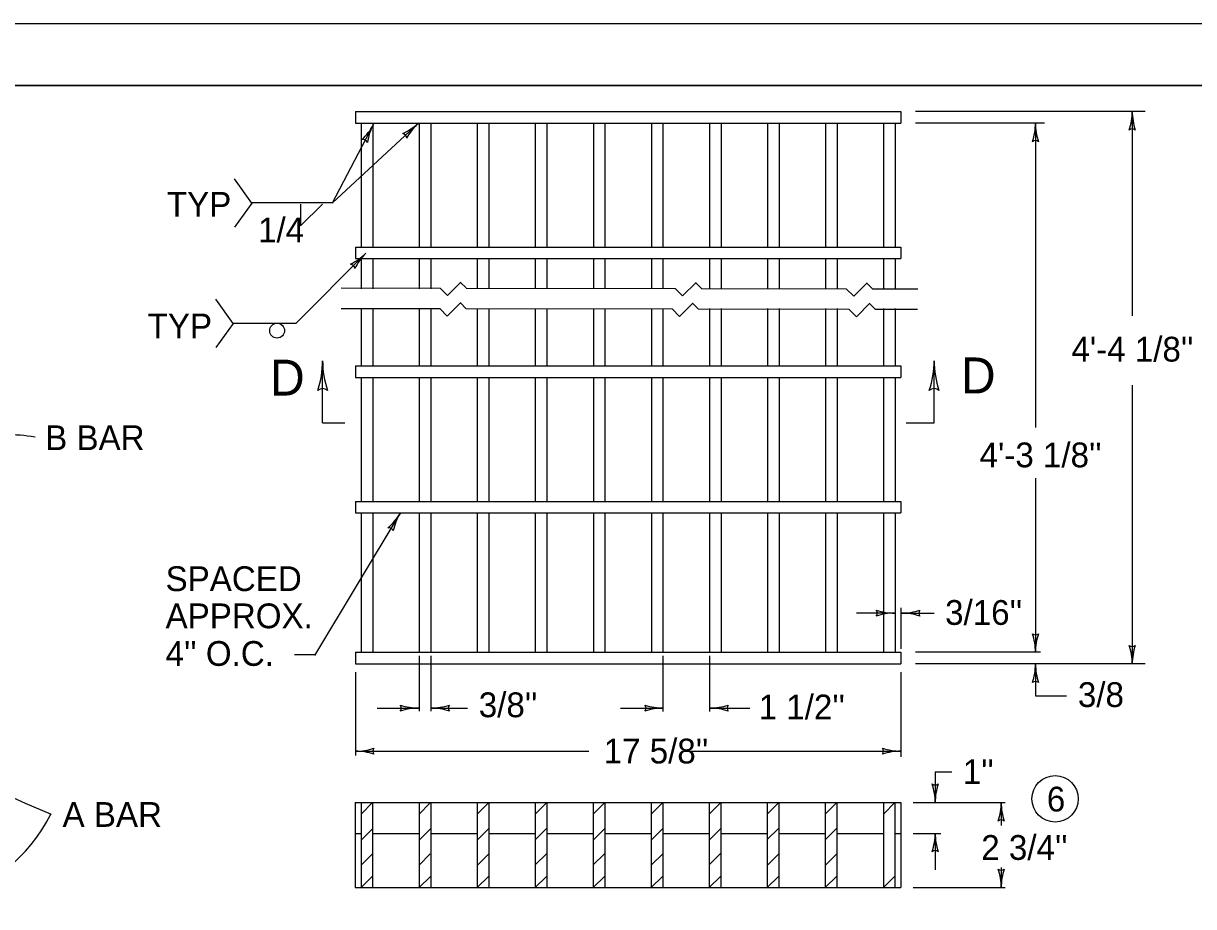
# Model space of a CAD drawing. Extents: x 999 to 1036.9, y 999.3 to 1022.6.
# Drawn here: x 1018.15 to 1027.6, y 1014.87 to 1022 of the extents above; entities that cross this region are included whole.
import ezdxf

# ---------------------------------------------------------------- set-up
doc = ezdxf.new("R2010")
doc.units = 0
for name, color, linetype in [('Level 1', 7, 'Continuous'), ('Level 10', 7, 'Continuous'), ('Level 11', 7, 'Continuous'), ('Level 14', 7, 'Continuous')]:
    doc.layers.add(name, color=color, linetype=linetype)

msp = doc.modelspace()

# ---------------------------------------------------------------- linework, layer by layer
at = {"layer": 'Level 1'}
for p, q in [((1020.8325, 1021.2884), (1025.2388, 1021.2884)), ((1020.8325, 1021.2884), (1020.8325, 1021.1947)), ((1025.2388, 1021.2884), (1025.2388, 1021.1947)), ((1027.2119, 1021.2884), (1025.3565, 1021.2884)), ((1027.1073, 1021.2884), (1027.1073, 1019.6401)), ((1020.6473, 1020.5521), (1021.341, 1021.1947)), ((1020.8325, 1021.1947), (1025.2388, 1021.1947)), ((1020.8795, 1021.1947), (1020.8795, 1020.1948)), ((1020.9733, 1021.1947), (1020.9733, 1020.1945)), ((1021.3483, 1021.1947), (1021.3483, 1020.1952)), ((1021.442, 1021.1947), (1021.442, 1020.1952)), ((1021.817, 1021.1947), (1021.817, 1020.1939)), ((1021.9108, 1021.1947), (1021.9108, 1020.1939)), ((1022.2858, 1021.1947), (1022.2858, 1020.1943)), ((1022.3795, 1021.1947), (1022.3795, 1020.1935)), ((1022.7545, 1021.1947), (1022.7545, 1020.1935)), ((1022.8483, 1021.1947), (1022.8483, 1020.1935)), ((1023.2233, 1021.1947), (1023.2233, 1020.1935)), ((1023.317, 1021.1947), (1023.317, 1020.1935)), ((1023.692, 1021.1947), (1023.692, 1020.1935)), ((1023.7858, 1021.1947), (1023.7858, 1020.1935)), ((1024.1608, 1021.1947), (1024.1608, 1020.1935)), ((1024.2545, 1021.1947), (1024.2545, 1020.1935)), ((1024.6295, 1021.1947), (1024.6295, 1020.1935)), ((1024.7233, 1021.1947), (1024.7233, 1020.1935)), ((1025.0983, 1021.1947), (1025.0983, 1020.1949)), ((1025.192, 1021.1947), (1025.192, 1020.1949)), ((1026.3988, 1021.1947), (1025.3565, 1021.1947)), ((1026.3256, 1021.1947), (1026.3256, 1018.7381)), ((1020.6473, 1020.5521), (1020.9774, 1021.1831)), ((1019.9969, 1020.55), (1019.8563, 1020.7443)), ((1019.9969, 1020.55), (1019.8563, 1020.3557)), ((1020.6525, 1020.5521), (1019.9969, 1020.5521)), ((1020.5655, 1020.5413), (1020.3891, 1020.3648)), ((1020.3891, 1020.5411), (1020.3891, 1020.3648)), ((1020.8325, 1020.1947), (1020.8325, 1020.1009)), ((1020.8325, 1020.1947), (1021.8151, 1020.1947)), ((1021.8151, 1020.1947), (1025.192, 1020.1947)), ((1025.192, 1020.1947), (1025.2388, 1020.1947)), ((1025.2388, 1020.1947), (1025.2388, 1020.1009)), ((1020.3506, 1019.5784), (1020.9162, 1020.1442)), ((1020.8325, 1020.1009), (1020.8795, 1020.1009)), ((1020.8795, 1020.101), (1020.8795, 1019.8573)), ((1020.8795, 1020.1009), (1023.6991, 1020.1009)), ((1020.9733, 1020.1013), (1020.9733, 1019.8573)), ((1021.3483, 1020.1006), (1021.3483, 1019.8573)), ((1021.442, 1020.1006), (1021.442, 1019.8573)), ((1021.817, 1020.1011), (1021.817, 1019.8573)), ((1021.9108, 1020.1011), (1021.9108, 1019.8573)), ((1022.2858, 1020.1015), (1022.2858, 1019.8573)), ((1022.3795, 1020.1006), (1022.3795, 1019.8573)), ((1022.7545, 1020.1007), (1022.7545, 1019.8573)), ((1022.8483, 1020.1007), (1022.8483, 1019.8573)), ((1023.2233, 1020.1007), (1023.2233, 1019.8573)), ((1023.317, 1020.1007), (1023.317, 1019.8573)), ((1023.692, 1020.1007), (1023.692, 1019.8573)), ((1023.6991, 1020.1009), (1025.2388, 1020.1009)), ((1023.7858, 1020.1024), (1023.7858, 1019.8573)), ((1024.1608, 1020.1024), (1024.1608, 1019.8573)), ((1024.2545, 1020.1024), (1024.2545, 1019.8573)), ((1024.6295, 1020.1024), (1024.6295, 1019.8573)), ((1024.7233, 1020.1024), (1024.7233, 1019.8573)), ((1025.0983, 1020.1009), (1025.0983, 1019.8573)), ((1025.192, 1020.1033), (1025.192, 1019.8573)), ((1020.7185, 1019.8649), (1021.5183, 1019.8636)), ((1021.517, 1019.863), (1021.5768, 1019.8033)), ((1021.5768, 1019.8033), (1021.6848, 1019.9113)), ((1021.6824, 1019.909), (1021.7276, 1019.8639)), ((1021.7259, 1019.8632), (1023.4168, 1019.8603)), ((1023.4758, 1019.7993), (1023.5838, 1019.9073)), ((1023.5815, 1019.905), (1023.6267, 1019.8599)), ((1024.8587, 1019.797), (1024.9667, 1019.905)), ((1024.9643, 1019.9027), (1025.0095, 1019.8576)), ((1019.8456, 1019.5784), (1019.7049, 1019.7728)), ((1023.4161, 1019.859), (1023.4758, 1019.7993)), ((1023.6267, 1019.8599), (1024.7977, 1019.8579)), ((1024.7977, 1019.8579), (1024.8587, 1019.797)), ((1025.0095, 1019.8576), (1025.3743, 1019.857)), ((1020.7183, 1019.6991), (1021.5181, 1019.6978)), ((1020.8795, 1019.6979), (1020.8795, 1019.2328)), ((1020.9733, 1019.6979), (1020.9733, 1019.2328)), ((1021.3483, 1019.6979), (1021.3483, 1019.2328)), ((1021.442, 1019.6979), (1021.442, 1019.2328)), ((1021.5151, 1019.6973), (1021.5748, 1019.6377)), ((1021.5748, 1019.6377), (1021.6828, 1019.7457)), ((1021.6805, 1019.7433), (1021.7257, 1019.6983)), ((1021.7257, 1019.6983), (1023.3898, 1019.6954)), ((1021.817, 1019.6979), (1021.817, 1019.2328)), ((1021.9108, 1019.6979), (1021.9108, 1019.2328)), ((1022.2858, 1019.6979), (1022.2858, 1019.2328)), ((1022.3795, 1019.6979), (1022.3795, 1019.2328)), ((1022.7545, 1019.6979), (1022.7545, 1019.2328)), ((1022.8483, 1019.6979), (1022.8483, 1019.2328)), ((1023.2233, 1019.6979), (1023.2233, 1019.2328)), ((1023.317, 1019.6979), (1023.317, 1019.2328)), ((1023.3898, 1019.6954), (1023.4508, 1019.6345)), ((1023.4508, 1019.6345), (1023.5588, 1019.7425)), ((1023.5564, 1019.7402), (1023.6016, 1019.6951)), ((1023.6016, 1019.6951), (1024.8178, 1019.693)), ((1023.692, 1019.6979), (1023.692, 1019.2328)), ((1023.7858, 1019.6979), (1023.7858, 1019.2328)), ((1024.1608, 1019.6979), (1024.1608, 1019.2328)), ((1024.2545, 1019.6979), (1024.2545, 1019.2328)), ((1024.6295, 1019.6979), (1024.6295, 1019.2328)), ((1024.7233, 1019.6979), (1024.7233, 1019.2328)), ((1024.8178, 1019.693), (1024.8788, 1019.6321)), ((1024.8788, 1019.6321), (1024.9868, 1019.7401)), ((1024.9844, 1019.7378), (1025.0296, 1019.6927)), ((1025.0296, 1019.6927), (1025.374, 1019.6921)), ((1025.0983, 1019.6979), (1025.0983, 1019.2328)), ((1025.192, 1019.6979), (1025.192, 1019.2328)), ((1019.8456, 1019.5784), (1019.7049, 1019.3841)), ((1020.3504, 1019.5784), (1019.8456, 1019.5784)), ((1020.5676, 1018.7764), (1020.5676, 1019.2764)), ((1020.8325, 1019.2348), (1025.192, 1019.2348)), ((1020.8325, 1019.2348), (1020.8325, 1019.141)), ((1025.192, 1019.2348), (1025.2388, 1019.2348)), ((1025.2388, 1019.2348), (1025.2388, 1019.141)), ((1025.5068, 1018.7764), (1025.5068, 1019.2764)), ((1020.8325, 1019.141), (1020.8795, 1019.141)), ((1020.8795, 1019.1418), (1020.8795, 1018.1405)), ((1020.8795, 1019.141), (1025.2388, 1019.141)), ((1020.9733, 1019.1418), (1020.9733, 1018.1405)), ((1021.3483, 1019.1418), (1021.3483, 1018.1405)), ((1021.442, 1019.1418), (1021.442, 1018.1405)), ((1021.817, 1019.1418), (1021.817, 1018.1405)), ((1021.9108, 1019.1418), (1021.9108, 1018.1405)), ((1022.2858, 1019.1418), (1022.2858, 1018.1405)), ((1022.3795, 1019.1418), (1022.3795, 1018.1405)), ((1022.7545, 1019.1418), (1022.7545, 1018.1405)), ((1022.8483, 1019.1418), (1022.8483, 1018.1405)), ((1023.2233, 1019.1418), (1023.2233, 1018.1405)), ((1023.317, 1019.1418), (1023.317, 1018.1405)), ((1023.692, 1019.1418), (1023.692, 1018.1405)), ((1023.7858, 1019.1418), (1023.7858, 1018.1405)), ((1024.1608, 1019.1418), (1024.1608, 1018.1405)), ((1024.2545, 1019.1418), (1024.2545, 1018.1405)), ((1024.6295, 1019.1418), (1024.6295, 1018.1405)), ((1024.7233, 1019.1418), (1024.7233, 1018.1405)), ((1025.0983, 1019.1418), (1025.0983, 1018.1405)), ((1025.192, 1019.1418), (1025.192, 1018.1405)), ((1027.1073, 1019.0802), (1027.1073, 1016.8285)), ((1020.5676, 1018.7764), (1020.7474, 1018.7764)), ((1025.2822, 1018.7764), (1025.5068, 1018.7764)), ((1026.3256, 1018.3278), (1026.3256, 1016.9223)), ((1020.8325, 1018.141), (1025.192, 1018.141)), ((1020.8325, 1018.141), (1020.8325, 1018.0473)), ((1025.192, 1018.141), (1025.2388, 1018.141)), ((1025.2388, 1018.141), (1025.2388, 1018.0473)), ((1020.5056, 1016.8972), (1021.1938, 1018.0442)), ((1020.8325, 1018.0473), (1025.192, 1018.0473)), ((1020.8795, 1018.0482), (1020.8795, 1016.9223)), ((1020.9733, 1018.0482), (1020.9733, 1016.9223)), ((1021.3483, 1018.0482), (1021.3483, 1016.9223)), ((1021.442, 1018.0482), (1021.442, 1016.9223)), ((1021.817, 1018.0482), (1021.817, 1016.9223)), ((1021.9108, 1018.0482), (1021.9108, 1016.9223)), ((1022.2858, 1018.0482), (1022.2858, 1016.9223)), ((1022.3795, 1018.0482), (1022.3795, 1016.9223)), ((1022.7545, 1018.0482), (1022.7545, 1016.9223)), ((1022.8483, 1018.0482), (1022.8483, 1016.9223)), ((1023.2233, 1018.0482), (1023.2233, 1016.9223)), ((1023.317, 1018.0482), (1023.317, 1016.9223)), ((1023.692, 1018.0482), (1023.692, 1016.9223)), ((1023.7858, 1018.0482), (1023.7858, 1016.9223)), ((1024.1608, 1018.0482), (1024.1608, 1016.9223)), ((1024.2545, 1018.0482), (1024.2545, 1016.9223)), ((1024.6295, 1018.0482), (1024.6295, 1016.9223)), ((1024.7233, 1018.0482), (1024.7233, 1016.9223)), ((1025.0983, 1018.0482), (1025.0983, 1016.9223)), ((1025.192, 1018.0482), (1025.192, 1016.9223)), ((1025.192, 1018.0473), (1025.2388, 1018.0473)), ((1025.1888, 1017.239), (1024.8791, 1017.239)), ((1025.2388, 1017.2814), (1025.2388, 1016.9505)), ((1025.2419, 1017.239), (1025.5071, 1017.239)), ((1020.508, 1016.9012), (1020.3413, 1016.9012)), ((1020.8325, 1016.9223), (1020.8325, 1016.8285)), ((1020.8325, 1016.9223), (1025.2388, 1016.9223)), ((1021.3483, 1016.895), (1021.3483, 1016.4468)), ((1021.442, 1016.895), (1021.442, 1016.4468)), ((1023.317, 1016.895), (1023.317, 1016.4455)), ((1023.692, 1016.895), (1023.692, 1016.4443)), ((1025.2388, 1016.9223), (1025.2388, 1016.8285)), ((1026.3674, 1016.9223), (1025.3565, 1016.9223)), ((1020.8325, 1016.8285), (1025.2388, 1016.8285)), ((1020.8325, 1016.7612), (1020.8325, 1016.089)), ((1025.2388, 1016.7612), (1025.2388, 1016.078)), ((1027.2119, 1016.8285), (1025.3565, 1016.8285)), ((1026.3256, 1016.828), (1026.3256, 1016.5713)), ((1026.3256, 1016.5713), (1026.5756, 1016.5713)), ((1021.0089, 1016.4722), (1021.3442, 1016.4722)), ((1021.4418, 1016.4722), (1021.7376, 1016.4722)), ((1022.973, 1016.4722), (1023.3214, 1016.4722)), ((1023.6937, 1016.4722), (1024.0176, 1016.4722)), ((1020.8325, 1016.1241), (1022.7172, 1016.1241)), ((1023.4694, 1016.1241), (1025.2388, 1016.1241)), ((1025.5155, 1015.9575), (1025.5155, 1015.7104)), ((1025.5155, 1015.9575), (1025.6497, 1015.9575)), ((1020.8311, 1015.7098), (1025.2373, 1015.7098)), ((1020.8311, 1015.7098), (1020.8311, 1015.0223)), ((1020.8781, 1015.7098), (1020.8781, 1015.0223)), ((1020.8808, 1015.6188), (1020.9718, 1015.7098)), ((1020.9718, 1015.7098), (1020.9718, 1015.0223)), ((1021.3464, 1015.615), (1021.4374, 1015.706)), ((1021.3468, 1015.7098), (1021.3468, 1015.0223)), ((1021.4406, 1015.7098), (1021.4406, 1015.0223)), ((1021.8156, 1015.7098), (1021.8156, 1015.0223)), ((1021.8183, 1015.6188), (1021.9093, 1015.7098)), ((1021.9093, 1015.7098), (1021.9093, 1015.0223)), ((1022.2843, 1015.7098), (1022.2843, 1015.0223)), ((1022.2871, 1015.6188), (1022.3781, 1015.7098)), ((1022.3781, 1015.7098), (1022.3781, 1015.0223)), ((1022.7531, 1015.7098), (1022.7531, 1015.0223)), ((1022.7558, 1015.6188), (1022.8468, 1015.7098)), ((1022.8468, 1015.7098), (1022.8468, 1015.0223)), ((1023.2218, 1015.7098), (1023.2218, 1015.0223)), ((1023.2246, 1015.6188), (1023.3156, 1015.7098)), ((1023.3156, 1015.7098), (1023.3156, 1015.0223)), ((1023.6906, 1015.7098), (1023.6906, 1015.0223)), ((1023.6933, 1015.6188), (1023.7843, 1015.7098)), ((1023.7843, 1015.7098), (1023.7843, 1015.0223)), ((1024.1593, 1015.7098), (1024.1593, 1015.0223)), ((1024.1621, 1015.6188), (1024.2531, 1015.7098)), ((1024.2531, 1015.7098), (1024.2531, 1015.0223)), ((1024.6281, 1015.7098), (1024.6281, 1015.0223)), ((1024.6282, 1015.616), (1024.7192, 1015.707)), ((1024.7218, 1015.7098), (1024.7218, 1015.0223)), ((1025.0968, 1015.7098), (1025.0968, 1015.0223)), ((1025.0996, 1015.6188), (1025.1906, 1015.7098)), ((1025.1906, 1015.7098), (1025.1906, 1015.0223)), ((1025.2373, 1015.7098), (1025.2373, 1015.0223)), ((1025.3373, 1015.7098), (1026.0817, 1015.7098)), ((1026.0488, 1015.7098), (1026.0488, 1015.5239)), ((1020.8311, 1015.4598), (1020.8751, 1015.4598)), ((1020.8799, 1015.4069), (1020.9709, 1015.4979)), ((1020.9726, 1015.4598), (1021.3446, 1015.4598)), ((1021.3474, 1015.407), (1021.4384, 1015.498)), ((1021.4378, 1015.4598), (1021.8143, 1015.4598)), ((1021.8161, 1015.406), (1021.9071, 1015.497)), ((1021.9073, 1015.4598), (1022.2823, 1015.4598)), ((1022.2842, 1015.4088), (1022.3752, 1015.4998)), ((1022.3771, 1015.4598), (1022.7521, 1015.4598)), ((1022.7558, 1015.4078), (1022.8468, 1015.4988)), ((1022.8461, 1015.4598), (1023.2183, 1015.4598)), ((1023.2243, 1015.4078), (1023.3153, 1015.4988)), ((1023.3136, 1015.4598), (1023.6888, 1015.4598)), ((1023.6904, 1015.4068), (1023.7814, 1015.4978)), ((1023.7841, 1015.4598), (1024.1583, 1015.4598)), ((1024.1591, 1015.4098), (1024.2501, 1015.5008)), ((1024.2523, 1015.4598), (1024.6283, 1015.4598)), ((1024.6268, 1015.4078), (1024.7178, 1015.4988)), ((1024.7223, 1015.4598), (1025.0963, 1015.4598)), ((1025.1891, 1015.4598), (1025.2373, 1015.4598)), ((1025.3373, 1015.4598), (1025.5613, 1015.4598)), ((1025.5155, 1015.4618), (1025.5155, 1015.1655)), ((1020.8798, 1015.2048), (1020.9708, 1015.2958)), ((1021.3464, 1015.2049), (1021.4374, 1015.2959)), ((1021.818, 1015.2049), (1021.909, 1015.2959)), ((1022.2851, 1015.2057), (1022.3761, 1015.2967)), ((1022.7538, 1015.2057), (1022.8448, 1015.2967)), ((1023.2253, 1015.2057), (1023.3163, 1015.2967)), ((1023.6904, 1015.2058), (1023.7814, 1015.2968)), ((1024.161, 1015.2048), (1024.252, 1015.2958)), ((1024.6297, 1015.2048), (1024.7207, 1015.2958)), ((1026.0488, 1015.1853), (1026.0488, 1015.0223)), ((1020.8781, 1015.0223), (1020.9691, 1015.1133)), ((1021.3468, 1015.0223), (1021.4378, 1015.1133)), ((1021.8156, 1015.0223), (1021.9066, 1015.1133)), ((1022.2843, 1015.0223), (1022.3753, 1015.1133)), ((1022.7531, 1015.0223), (1022.8441, 1015.1133)), ((1023.2218, 1015.0223), (1023.3128, 1015.1133)), ((1023.6906, 1015.0223), (1023.7816, 1015.1133)), ((1024.1593, 1015.0223), (1024.2503, 1015.1133)), ((1024.6281, 1015.0223), (1024.7191, 1015.1133)), ((1025.0968, 1015.0223), (1025.1878, 1015.1133)), ((1020.8311, 1015.0223), (1025.2373, 1015.0223)), ((1025.3373, 1015.0223), (1026.08, 1015.0223))]:
    msp.add_line(p, q, dxfattribs=at)
for centre, radius in [((1020.2002, 1019.5199), 0.06), ((1026.4839, 1015.7397), 0.1875)]:
    msp.add_circle(centre, radius, dxfattribs=at)
for centre, radius, start, end in [((1026.6385, 1021.2884), 0.4688, 341.34716, 359.99389), ((1027.576, 1021.2884), 0.4688, 179.98778, 180), ((1027.576, 1021.2884), 0.4688, 180, 198.66878), ((1021.0225, 1021.5386), 0.4687, 294.15444, 312.80117), ((1021.0225, 1021.5386), 0.4687, 294.15444, 312.80117), ((1021.6595, 1020.8508), 0.4687, 132.80728, 151.47606), ((1021.6595, 1020.8508), 0.4687, 132.80728, 151.47606), ((1021.6595, 1020.8508), 0.4687, 132.79506, 132.80728), ((1021.6595, 1020.8508), 0.4687, 132.79506, 132.80728), ((1025.8568, 1021.1947), 0.4688, 341.34716, 359.99389), ((1026.7943, 1021.1947), 0.4688, 179.98778, 180), ((1026.7943, 1021.1947), 0.4688, 180, 198.66878), ((1020.5621, 1021.4004), 0.4688, 313.72664, 332.37337), ((1020.5621, 1021.4004), 0.4688, 313.72664, 332.37337), ((1021.3927, 1020.9658), 0.4688, 152.37948, 171.04826), ((1021.3927, 1020.9658), 0.4688, 152.37948, 171.04826), ((1021.3927, 1020.9658), 0.4688, 152.36725, 152.37948), ((1021.3927, 1020.9658), 0.4688, 152.36725, 152.37948), ((1021.2102, 1021.0736), 0.0375, 1.58188, 83.69857), ((1021.2102, 1021.0736), 0.0375, 1.58188, 83.69857), ((1027.1072, 1021.1102), 0.0375, 48.7746, 130.89129), ((1020.8947, 1021.0252), 0.0375, 21.15408, 103.27077), ((1020.8947, 1021.0252), 0.0375, 21.15408, 103.27077), ((1026.3255, 1021.0164), 0.0375, 48.7746, 130.89129), ((1020.5847, 1020.4756), 0.4687, 296.3556, 315.00233), ((1020.7901, 1020.0181), 0.0375, 3.78304, 85.89973), ((1021.2477, 1019.8128), 0.4687, 135.00844, 153.67723), ((1021.2477, 1019.8128), 0.4687, 134.99622, 135.00844), ((1019.8176, 1019.2764), 0.75, 341.34716, 359.99389), ((1021.3176, 1019.2764), 0.75, 179.98778, 180), ((1021.3176, 1019.2764), 0.75, 180, 198.66878), ((1024.7568, 1019.2764), 0.75, 341.34716, 359.99389), ((1026.2568, 1019.2764), 0.75, 179.98778, 180), ((1026.2568, 1019.2764), 0.75, 180, 198.66878), ((1020.5675, 1018.9912), 0.06, 48.7746, 130.89129), ((1025.5067, 1018.9912), 0.06, 48.7746, 130.89129), ((1018.044, 1017.5555), 1.1222, 79.7033, 104.43078), ((1020.7918, 1018.2853), 0.4688, 310.38463, 329.03136), ((1021.5957, 1017.803), 0.4688, 149.03747, 167.70625), ((1021.5957, 1017.803), 0.4688, 149.02524, 149.03747), ((1021.102, 1017.8913), 0.0375, 17.81206, 99.92876), ((1025.0106, 1017.2391), 0.0375, 318.7746, 40.89129), ((1025.1888, 1016.7703), 0.4688, 90, 108.66878), ((1025.1888, 1017.7077), 0.4688, 251.34716, 269.99389), ((1025.1888, 1016.7703), 0.4688, 89.98778, 90), ((1025.2419, 1017.7077), 0.4688, 269.98778, 270), ((1025.2419, 1017.7077), 0.4688, 270, 288.66878), ((1025.2419, 1016.7703), 0.4688, 71.34716, 89.99389), ((1025.4202, 1017.239), 0.0375, 138.7746, 220.89129), ((1026.3256, 1017.1005), 0.0375, 228.7746, 310.89129), ((1025.8568, 1016.9223), 0.4688, 0, 18.66878), ((1026.7943, 1016.9223), 0.4688, 161.34716, 179.99389), ((1027.1073, 1017.0068), 0.0375, 228.7746, 310.89129), ((1026.6385, 1016.8285), 0.4688, 0, 18.66878), ((1027.576, 1016.8285), 0.4688, 161.34716, 179.99389), ((1025.8568, 1016.9223), 0.4688, 359.98778, 0), ((1025.8568, 1016.828), 0.4687, 341.34716, 359.99389), ((1026.7943, 1016.828), 0.4687, 179.98778, 180), ((1026.7943, 1016.828), 0.4687, 180, 198.66878), ((1026.6385, 1016.8285), 0.4688, 359.98778, 0), ((1026.3255, 1016.6498), 0.0375, 48.7746, 130.89129), ((1021.1659, 1016.4722), 0.0375, 318.7746, 40.89129), ((1021.3442, 1016.0034), 0.4687, 90, 108.66878), ((1021.3442, 1016.9409), 0.4687, 251.34716, 269.99389), ((1021.3442, 1016.0034), 0.4687, 89.98778, 90), ((1021.4418, 1016.9409), 0.4688, 269.98778, 270), ((1021.4418, 1016.9409), 0.4688, 270, 288.66878), ((1021.4418, 1016.0034), 0.4688, 71.34716, 89.99389), ((1021.6201, 1016.4721), 0.0375, 138.7746, 220.89129), ((1023.1432, 1016.4722), 0.0375, 318.7746, 40.89129), ((1023.3214, 1016.0034), 0.4688, 90, 108.66878), ((1023.3214, 1016.9409), 0.4688, 251.34716, 269.99389), ((1023.3214, 1016.0034), 0.4688, 89.98778, 90), ((1023.6937, 1016.9409), 0.4688, 269.98778, 270), ((1023.6937, 1016.9409), 0.4688, 269.98778, 270), ((1023.6937, 1016.9409), 0.4688, 270, 288.66878), ((1023.6937, 1016.9409), 0.4688, 270, 288.66878), ((1023.6937, 1016.0034), 0.4688, 71.34716, 89.99389), ((1023.6937, 1016.0034), 0.4688, 71.34716, 89.99389), ((1023.8719, 1016.4721), 0.0375, 138.7746, 220.89129), ((1023.8719, 1016.4721), 0.0375, 138.7746, 220.89129), ((1023.2104, 1027.1608), 12.5174, 241.72266, 247.26965), ((1020.8325, 1016.5928), 0.4688, 269.98778, 270), ((1020.8325, 1016.5928), 0.4688, 270, 288.66878), ((1020.8325, 1015.6553), 0.4688, 71.34716, 89.99389), ((1021.0108, 1016.124), 0.0375, 138.7746, 220.89129), ((1025.0605, 1016.1241), 0.0375, 318.7746, 40.89129), ((1025.2388, 1015.6553), 0.4687, 90, 108.66878), ((1025.2388, 1016.5928), 0.4687, 251.34716, 269.99389), ((1025.2388, 1015.6553), 0.4687, 89.98778, 90), ((1025.5156, 1015.8887), 0.0375, 228.7746, 310.89129), ((1025.0468, 1015.7104), 0.4688, 0, 18.66878), ((1025.9842, 1015.7104), 0.4688, 161.34716, 179.99389), ((1025.0468, 1015.7104), 0.4688, 359.98778, 0), ((1025.58, 1015.7098), 0.4687, 341.34716, 359.99389), ((1025.58, 1015.7098), 0.4687, 341.34716, 359.99389), ((1026.5175, 1015.7098), 0.4687, 179.98778, 180), ((1026.5175, 1015.7098), 0.4687, 179.98778, 180), ((1026.5175, 1015.7098), 0.4687, 180, 198.66878), ((1026.5175, 1015.7098), 0.4687, 180, 198.66878), ((1017.1322, 1016.255), 1.3965, 285.07561, 332.75265), ((1026.0487, 1015.5315), 0.0375, 48.7746, 130.89129), ((1026.0487, 1015.5315), 0.0375, 48.7746, 130.89129), ((1025.0468, 1015.4618), 0.4688, 341.34716, 359.99389), ((1025.9842, 1015.4618), 0.4688, 179.98778, 180), ((1025.9842, 1015.4618), 0.4688, 180, 198.66878), ((1025.5155, 1015.2835), 0.0375, 48.7746, 130.89129), ((1026.0488, 1015.2005), 0.0375, 228.7746, 310.89129), ((1025.58, 1015.0223), 0.4688, 0, 18.66878), ((1026.0488, 1015.2005), 0.0375, 228.7746, 310.89129), ((1025.58, 1015.0223), 0.4688, 0, 18.66878), ((1026.5175, 1015.0223), 0.4688, 161.34716, 179.99389), ((1026.5175, 1015.0223), 0.4688, 161.34716, 179.99389), ((1025.58, 1015.0223), 0.4688, 359.98778, 0), ((1025.58, 1015.0223), 0.4688, 359.98778, 0)]:
    msp.add_arc(centre, radius, start, end, dxfattribs=at)
at = {"layer": 'Level 10'}
msp.add_line((1007, 1021.5), (1035.5, 1021.5), dxfattribs=at)
at = {"layer": 'Level 11'}
msp.add_lwpolyline([(1007, 1000.5), (1035.5, 1000.5), (1035.5, 1021.5), (1007, 1021.5)], close=True, dxfattribs=at)
at = {"layer": 'Level 14'}
msp.add_line((1000, 1022), (1036, 1022), dxfattribs=at)

# ---------------------------------------------------------------- texts
at = {"layer": 'Level 1'}
for s, height, p in [('TYP', 0.2, (1019.3101, 1020.4394)), ('1/4', 0.2, (1020.0462, 1020.2323)), ('TYP', 0.2, (1019.1544, 1019.457)), ("4'-4 1/8''", 0.2, (1026.6161, 1019.2698)), ('D', 0.29, (1025.7234, 1019.0128)), ('D', 0.29, (1020.143, 1018.9955)), ('B BAR', 0.2, (1018.3268, 1018.5553)), ("4'-3 1/8''", 0.2, (1025.8742, 1018.4163)), ('SPACED', 0.2, (1019.2993, 1017.4168)), ('APPROX.', 0.2, (1019.2993, 1017.1168)), ("3/16''", 0.2, (1025.5958, 1017.144)), ("4'' O.C.", 0.2, (1019.2993, 1016.8131)), ('3/8', 0.2, (1026.6683, 1016.4809)), ("3/8''", 0.2, (1021.829, 1016.3985)), ("1 1/2''", 0.2, (1024.0898, 1016.3809)), ("17 5/8''", 0.2, (1022.8378, 1016.0251)), ("1''", 0.2, (1025.738, 1015.8583)), ('6', 0.2, (1026.4173, 1015.6374)), ('A BAR', 0.2, (1018.4673, 1015.5131)), ("2 3/4''", 0.2, (1025.8879, 1015.2466))]:
    msp.add_text(s, height=height, dxfattribs=at).set_placement(p)

doc.saveas('drawing.dxf')
